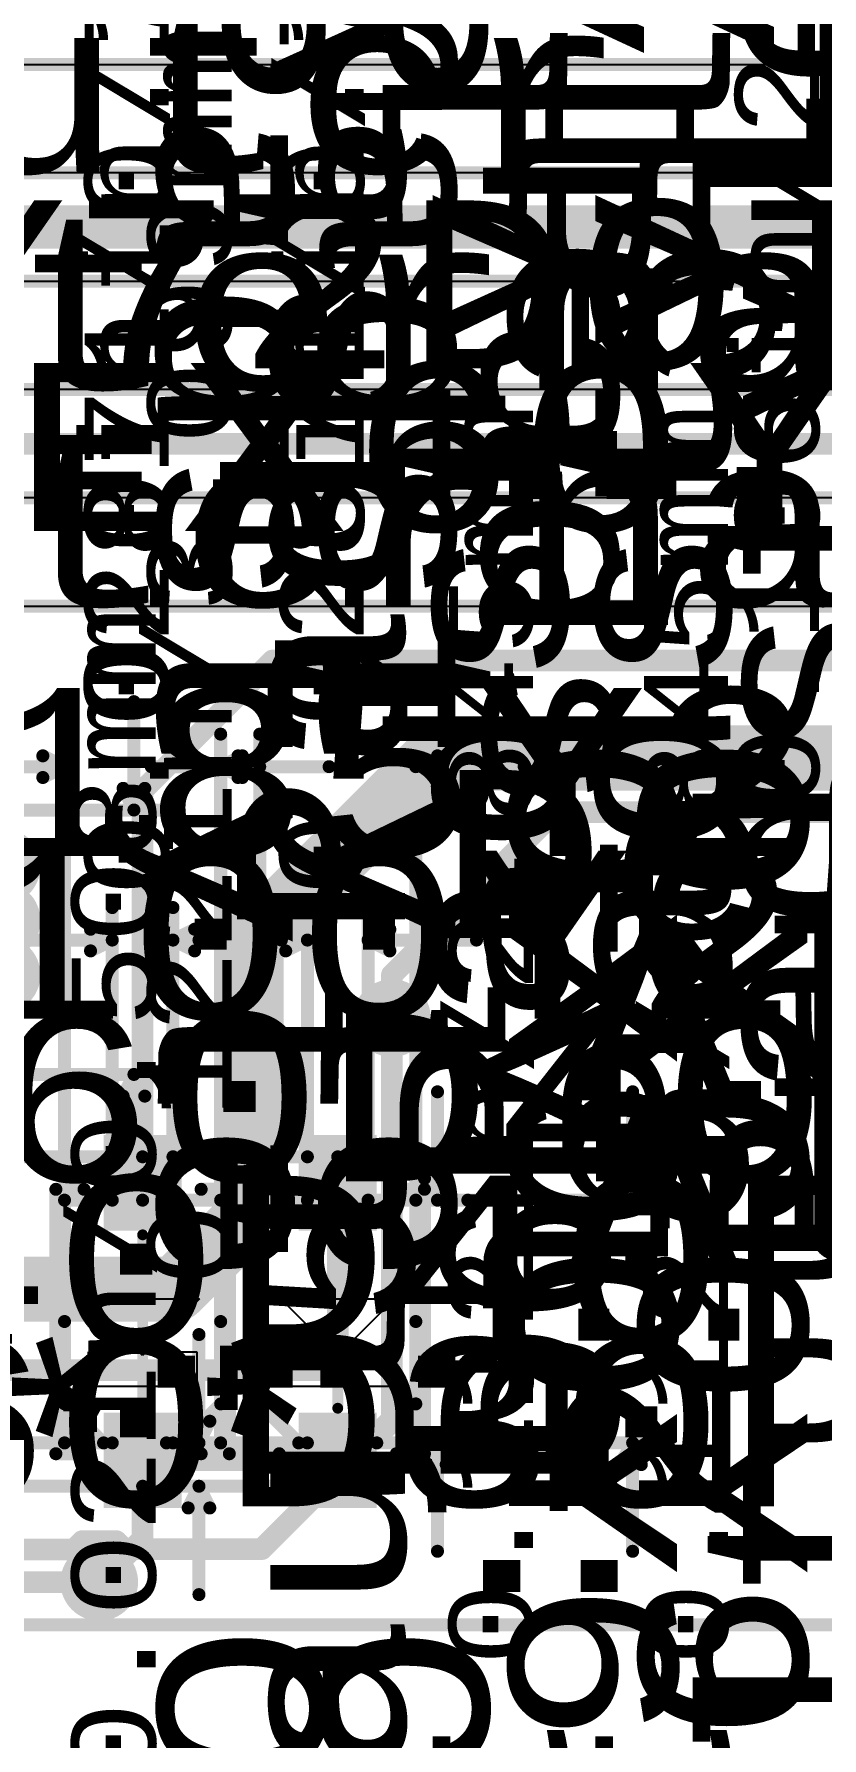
# Model space of a CAD drawing. Header units: inches. Extents: x -2.12 to 4.45, y -3.15 to 1.57.
# Drawn here: x 1.718 to 2.081, y -1.548 to -0.762 of the extents above; entities that cross this region are included whole.
import ezdxf

# ---------------------------------------------------------------- set-up
doc = ezdxf.new("R2010")
doc.units = ezdxf.units.IN
doc.header["$MEASUREMENT"] = 0
for name, color, linetype in [('Bottom', 5, 'Continuous'), ('Bottom Solder', 6, 'Continuous'), ('Dimension', 6, 'Continuous'), ('Keep-Out Layer', 6, 'Continuous'), ('Measures', 56, 'Continuous'), ('Route Tool Path', 216, 'Continuous'), ('tDocu', 76, 'Continuous'), ('Top', 1, 'Continuous'), ('Top Paste', 8, 'Continuous'), ('Top Solder', 216, 'Continuous'), ('Top Value', 56, 'Continuous'), ('tPlace', 56, 'Continuous'), ('Via Holes', 16, 'Continuous')]:
    doc.layers.add(name, color=color, linetype=linetype)
doc.styles.add('Arial', font='', dxfattribs={"height": 0.2})
doc.styles.add('Courier New', font='', dxfattribs={"height": 0.2})
doc.styles.get('Arial').set_extended_font_data('Arial')
doc.styles.get('Courier New').set_extended_font_data('Courier New')

# ---------------------------------------------------------------- blocks, each defined once
blk = doc.blocks.new('SOD_123_ONS_L_6')
at = {"layer": 'Top'}
for points in [[(-0.082, 0.014), (-0.046, 0.014), (-0.046, -0.014), (-0.082, -0.014)], [(0.046, 0.014), (0.082, 0.014), (0.082, -0.014), (0.046, -0.014)]]:
    blk.add_hatch(color=1, dxfattribs=at).paths.add_polyline_path(points)
at = {"layer": 'Top Paste'}
for points in [[(-0.082, 0.014), (-0.046, 0.014), (-0.046, -0.014), (-0.082, -0.014)], [(0.046, 0.014), (0.082, 0.014), (0.082, -0.014), (0.046, -0.014)]]:
    blk.add_hatch(color=8, dxfattribs=at).paths.add_polyline_path(points)
at = {"layer": 'Top Solder'}
for points in [[(-0.086, 0.018), (-0.042, 0.018), (-0.042, -0.018), (-0.086, -0.018)], [(0.042, 0.018), (0.086, 0.018), (0.086, -0.018), (0.042, -0.018)]]:
    blk.add_hatch(color=216, dxfattribs=at).paths.add_polyline_path(points)
at = {"layer": 'Measures', "const_width": 0.006}
for points in [[(-0.076, 0.164), (-0.076, 0.064)], [(0.076, 0.164), (0.076, 0.014)], [(0.256, 0.086), (0.256, 0.036)], [(-0.056, 0.079), (-0.056, 0.064)], [(-0.086, 0.069), (-0.086, 0.059)], [(-0.086, 0.069), (-0.076, 0.064)], [(-0.046, 0.069), (-0.056, 0.064)], [(-0.046, 0.069), (-0.046, 0.059)], [(-0.126, 0.064), (-0.076, 0.064)], [(-0.076, 0.064), (-0.086, 0.059)], [(-0.076, 0.064), (-0.076, 0)], [(-0.056, 0.064), (-0.056, -0.136)], [(-0.056, 0.064), (-0.046, 0.059)], [(-0.056, 0.064), (-0.006, 0.064)], [(0.176, 0.064), (0.176, 0.014)], [(0.251, 0.046), (0.261, 0.046)], [(0.251, 0.046), (0.256, 0.036)], [(0.261, 0.046), (0.256, 0.036)], [(0, 0.036), (0.256, 0.036)], [(0.256, 0.036), (0.271, 0.036)], [(0.171, 0.024), (0.181, 0.024)], [(0.171, 0.024), (0.176, 0.014)], [(0.181, 0.024), (0.176, 0.014)], [(0.076, 0.014), (0.176, 0.014)], [(0.076, 0.014), (0.076, 0)], [(0.176, 0.014), (0.191, 0.014)], [(0.056, 0), (0.056, -0.136)], [(0.076, -0.014), (0.176, -0.014)], [(0.176, -0.014), (0.171, -0.024)], [(0.176, -0.014), (0.181, -0.024)], [(0.176, -0.014), (0.176, -0.064)], [(0.176, -0.014), (0.191, -0.014)], [(0.171, -0.024), (0.181, -0.024)], [(0, -0.036), (0.256, -0.036)], [(0.256, -0.036), (0.251, -0.046)], [(0.256, -0.036), (0.261, -0.046)], [(0.256, -0.036), (0.256, -0.086)], [(0.256, -0.036), (0.271, -0.036)], [(0.251, -0.046), (0.261, -0.046)], [(-0.106, -0.136), (-0.056, -0.136)], [(-0.066, -0.13), (-0.066, -0.14)], [(-0.066, -0.13), (-0.056, -0.136)], [(-0.056, -0.136), (-0.066, -0.14)], [(-0.056, -0.136), (-0.056, -0.15)], [(0.066, -0.13), (0.056, -0.136)], [(0.056, -0.136), (0.066, -0.14)], [(0.056, -0.136), (0.106, -0.136)], [(0.056, -0.136), (0.056, -0.15)], [(0.066, -0.13), (0.066, -0.14)]]:
    blk.add_lwpolyline(points, dxfattribs=at)
at = {"layer": 'Measures', "const_width": 0.003}
for points in [[(0.2545, 0.086, 1), (0.2575, 0.086, 1)], [(-0.0575, 0.079, 1), (-0.0545, 0.079, 1)], [(-0.0875, 0.069, 1), (-0.0845, 0.069, 1)], [(-0.0875, 0.069, 1), (-0.0845, 0.069, 1)], [(-0.0475, 0.069, 1), (-0.0445, 0.069, 1)], [(-0.0475, 0.069, 1), (-0.0445, 0.069, 1)], [(-0.1275, 0.064, 1), (-0.1245, 0.064, 1)], [(-0.0775, 0.064, 1), (-0.0745, 0.064, 1)], [(-0.0775, 0.064, 1), (-0.0745, 0.064, 1)], [(-0.0775, 0.064, 1), (-0.0745, 0.064, 1)], [(-0.0775, 0.064, 1), (-0.0745, 0.064, 1)], [(-0.0775, 0.064, 1), (-0.0745, 0.064, 1)], [(-0.0575, 0.064, 1), (-0.0545, 0.064, 1)], [(-0.0575, 0.064, 1), (-0.0545, 0.064, 1)], [(-0.0575, 0.064, 1), (-0.0545, 0.064, 1)], [(-0.0575, 0.064, 1), (-0.0545, 0.064, 1)], [(-0.0575, 0.064, 1), (-0.0545, 0.064, 1)], [(-0.0075, 0.064, 1), (-0.0045, 0.064, 1)], [(0.1745, 0.064, 1), (0.1775, 0.064, 1)], [(-0.0875, 0.059, 1), (-0.0845, 0.059, 1)], [(-0.0875, 0.059, 1), (-0.0845, 0.059, 1)], [(-0.0475, 0.059, 1), (-0.0445, 0.059, 1)], [(-0.0475, 0.059, 1), (-0.0445, 0.059, 1)], [(0.2495, 0.046, 1), (0.2525, 0.046, 1)], [(0.2495, 0.046, 1), (0.2525, 0.046, 1)], [(0.2595, 0.046, 1), (0.2625, 0.046, 1)], [(0.2595, 0.046, 1), (0.2625, 0.046, 1)], [(-0.0015, 0.036, 1), (0.0015, 0.036, 1)], [(0.2545, 0.036, 1), (0.2575, 0.036, 1)], [(0.2545, 0.036, 1), (0.2575, 0.036, 1)], [(0.2545, 0.036, 1), (0.2575, 0.036, 1)], [(0.2545, 0.036, 1), (0.2575, 0.036, 1)], [(0.2545, 0.036, 1), (0.2575, 0.036, 1)], [(0.2695, 0.036, 1), (0.2725, 0.036, 1)], [(0.1695, 0.024, 1), (0.1725, 0.024, 1)], [(0.1695, 0.024, 1), (0.1725, 0.024, 1)], [(0.1795, 0.024, 1), (0.1825, 0.024, 1)], [(0.1795, 0.024, 1), (0.1825, 0.024, 1)], [(0.0745, 0.014, 1), (0.0775, 0.014, 1)], [(0.0745, 0.014, 1), (0.0775, 0.014, 1)], [(0.0745, 0.014, 1), (0.0775, 0.014, 1)], [(0.1745, 0.014, 1), (0.1775, 0.014, 1)], [(0.1745, 0.014, 1), (0.1775, 0.014, 1)], [(0.1745, 0.014, 1), (0.1775, 0.014, 1)], [(0.1745, 0.014, 1), (0.1775, 0.014, 1)], [(0.1745, 0.014, 1), (0.1775, 0.014, 1)], [(0.1895, 0.014, 1), (0.1925, 0.014, 1)], [(-0.0775, 0, 1), (-0.0745, 0, 1)], [(0.0545, 0, 1), (0.0575, 0, 1)], [(0.0745, 0, 1), (0.0775, 0, 1)], [(0.0745, -0.014, 1), (0.0775, -0.014, 1)], [(0.1745, -0.014, 1), (0.1775, -0.014, 1)], [(0.1745, -0.014, 1), (0.1775, -0.014, 1)], [(0.1745, -0.014, 1), (0.1775, -0.014, 1)], [(0.1745, -0.014, 1), (0.1775, -0.014, 1)], [(0.1745, -0.014, 1), (0.1775, -0.014, 1)], [(0.1895, -0.014, 1), (0.1925, -0.014, 1)], [(0.1695, -0.024, 1), (0.1725, -0.024, 1)], [(0.1695, -0.024, 1), (0.1725, -0.024, 1)], [(0.1795, -0.024, 1), (0.1825, -0.024, 1)], [(0.1795, -0.024, 1), (0.1825, -0.024, 1)], [(-0.0015, -0.036, 1), (0.0015, -0.036, 1)], [(0.2545, -0.036, 1), (0.2575, -0.036, 1)], [(0.2545, -0.036, 1), (0.2575, -0.036, 1)], [(0.2545, -0.036, 1), (0.2575, -0.036, 1)], [(0.2545, -0.036, 1), (0.2575, -0.036, 1)], [(0.2545, -0.036, 1), (0.2575, -0.036, 1)], [(0.2695, -0.036, 1), (0.2725, -0.036, 1)], [(0.2495, -0.046, 1), (0.2525, -0.046, 1)], [(0.2495, -0.046, 1), (0.2525, -0.046, 1)], [(0.2595, -0.046, 1), (0.2625, -0.046, 1)], [(0.2595, -0.046, 1), (0.2625, -0.046, 1)], [(0.1745, -0.064, 1), (0.1775, -0.064, 1)], [(0.2545, -0.086, 1), (0.2575, -0.086, 1)], [(-0.1075, -0.136, 1), (-0.1045, -0.136, 1)], [(-0.0675, -0.13, 1), (-0.0645, -0.13, 1)], [(-0.0675, -0.13, 1), (-0.0645, -0.13, 1)], [(-0.0575, -0.136, 1), (-0.0545, -0.136, 1)], [(-0.0575, -0.136, 1), (-0.0545, -0.136, 1)], [(-0.0575, -0.136, 1), (-0.0545, -0.136, 1)], [(-0.0575, -0.136, 1), (-0.0545, -0.136, 1)], [(-0.0575, -0.136, 1), (-0.0545, -0.136, 1)], [(0.0545, -0.136, 1), (0.0575, -0.136, 1)], [(0.0545, -0.136, 1), (0.0575, -0.136, 1)], [(0.0545, -0.136, 1), (0.0575, -0.136, 1)], [(0.0545, -0.136, 1), (0.0575, -0.136, 1)], [(0.0545, -0.136, 1), (0.0575, -0.136, 1)], [(0.0645, -0.13, 1), (0.0675, -0.13, 1)], [(0.0645, -0.13, 1), (0.0675, -0.13, 1)], [(0.1045, -0.136, 1), (0.1075, -0.136, 1)], [(-0.0675, -0.14, 1), (-0.0645, -0.14, 1)], [(-0.0675, -0.14, 1), (-0.0645, -0.14, 1)], [(0.0645, -0.14, 1), (0.0675, -0.14, 1)], [(0.0645, -0.14, 1), (0.0675, -0.14, 1)], [(-0.0575, -0.15, 1), (-0.0545, -0.15, 1)], [(0.0545, -0.15, 1), (0.0575, -0.15, 1)]]:
    blk.add_lwpolyline(points, format="xyb", close=True, dxfattribs=at)
at = {"layer": 'tDocu', "const_width": 0.006}
for points in [[(-0.056, 0.036), (-0.056, -0.036)], [(-0.056, 0.036), (0.056, 0.036)], [(-0.038, 0.036), (-0.056, 0.018)], [(0.056, 0.036), (0.056, -0.036)], [(-0.076, 0.014), (-0.076, -0.014)], [(-0.076, 0.014), (-0.056, 0.014)], [(-0.056, 0.014), (-0.056, -0.014)], [(0.056, 0.014), (0.076, 0.014)], [(0.056, 0.014), (0.056, -0.014)], [(0.076, 0.014), (0.076, -0.014)], [(-0.076, -0.014), (-0.056, -0.014)], [(-0.056, -0.018), (-0.038, -0.036)], [(0.056, -0.014), (0.076, -0.014)], [(-0.056, -0.036), (0.056, -0.036)]]:
    blk.add_lwpolyline(points, dxfattribs=at)
at = {"layer": 'tDocu', "const_width": 0.003}
for points in [[(-0.0575, 0.036, 1), (-0.0545, 0.036, 1)], [(-0.0575, 0.036, 1), (-0.0545, 0.036, 1)], [(-0.0395, 0.036, 1), (-0.0365, 0.036, 1)], [(0.0545, 0.036, 1), (0.0575, 0.036, 1)], [(0.0545, 0.036, 1), (0.0575, 0.036, 1)], [(-0.0775, 0.014, 1), (-0.0745, 0.014, 1)], [(-0.0775, 0.014, 1), (-0.0745, 0.014, 1)], [(-0.0575, 0.018, 1), (-0.0545, 0.018, 1)], [(-0.0575, 0.014, 1), (-0.0545, 0.014, 1)], [(-0.0575, 0.014, 1), (-0.0545, 0.014, 1)], [(0.0545, 0.014, 1), (0.0575, 0.014, 1)], [(0.0545, 0.014, 1), (0.0575, 0.014, 1)], [(0.0745, 0.014, 1), (0.0775, 0.014, 1)], [(0.0745, 0.014, 1), (0.0775, 0.014, 1)], [(-0.0775, -0.014, 1), (-0.0745, -0.014, 1)], [(-0.0775, -0.014, 1), (-0.0745, -0.014, 1)], [(-0.0575, -0.014, 1), (-0.0545, -0.014, 1)], [(-0.0575, -0.014, 1), (-0.0545, -0.014, 1)], [(-0.0575, -0.018, 1), (-0.0545, -0.018, 1)], [(0.0545, -0.014, 1), (0.0575, -0.014, 1)], [(0.0545, -0.014, 1), (0.0575, -0.014, 1)], [(0.0745, -0.014, 1), (0.0775, -0.014, 1)], [(0.0745, -0.014, 1), (0.0775, -0.014, 1)], [(-0.0575, -0.036, 1), (-0.0545, -0.036, 1)], [(-0.0575, -0.036, 1), (-0.0545, -0.036, 1)], [(-0.0395, -0.036, 1), (-0.0365, -0.036, 1)], [(0.0545, -0.036, 1), (0.0575, -0.036, 1)], [(0.0545, -0.036, 1), (0.0575, -0.036, 1)]]:
    blk.add_lwpolyline(points, format="xyb", close=True, dxfattribs=at)
at = {"layer": 'tPlace'}
for p, q in [((-0.03, -0.025), (-0.03, 0.025)), ((-0.03, 0.025), (-0.014, 0.025)), ((-0.01571, 0), (0.0105, 0.02621)), ((-0.014, 0.025), (-0.014, -0.025)), ((0.0105, 0.02621), (0.0105, -0.02621)), ((0.0105, -0.02621), (-0.01571, 0)), ((-0.014, -0.025), (-0.03, -0.025))]:
    blk.add_line(p, q, dxfattribs=at)
for points, const_width in [([(-0.061, 0.04), (-0.061, 0.027)], 0.006), ([(-0.061, 0.04), (0.061, 0.04)], 0.006), ([(0.061, 0.04), (0.061, 0.027)], 0.006), ([(-0.04, 0), (0.04, 0)], 0.005), ([(-0.061, -0.027), (-0.061, -0.04)], 0.006), ([(0.061, -0.027), (0.061, -0.04)], 0.006), ([(-0.061, -0.04), (0.061, -0.04)], 0.006)]:
    blk.add_lwpolyline(points, dxfattribs=dict(at, const_width=const_width))
for points, const_width in [([(-0.0625, 0.04, 1), (-0.0595, 0.04, 1)], 0.003), ([(-0.0625, 0.04, 1), (-0.0595, 0.04, 1)], 0.003), ([(0.0595, 0.04, 1), (0.0625, 0.04, 1)], 0.003), ([(0.0595, 0.04, 1), (0.0625, 0.04, 1)], 0.003), ([(-0.0625, 0.027, 1), (-0.0595, 0.027, 1)], 0.003), ([(0.0595, 0.027, 1), (0.0625, 0.027, 1)], 0.003), ([(-0.04125, 0, 1), (-0.03875, 0, 1)], 0.0025), ([(0.03875, 0, 1), (0.04125, 0, 1)], 0.0025), ([(-0.0625, -0.027, 1), (-0.0595, -0.027, 1)], 0.003), ([(0.0595, -0.027, 1), (0.0625, -0.027, 1)], 0.003), ([(-0.0625, -0.04, 1), (-0.0595, -0.04, 1)], 0.003), ([(-0.0625, -0.04, 1), (-0.0595, -0.04, 1)], 0.003), ([(0.0595, -0.04, 1), (0.0625, -0.04, 1)], 0.003), ([(0.0595, -0.04, 1), (0.0625, -0.04, 1)], 0.003)]:
    blk.add_lwpolyline(points, format="xyb", close=True, dxfattribs=dict(at, const_width=const_width))
at = {"layer": 'Measures', "style": 'Courier New'}
for s, p in [('0.02in/0.508mm', (-0.214, 0.084)), ('0.028in/0.711mm', (0.196, -0.012)), ('0.071in/1.803mm', (0.276, -0.012)), ('0.112in/2.845mm', (-0.159, -0.18))]:
    blk.add_text(s, height=0.03875, dxfattribs=at).set_placement(p)
at = {"layer": 'tDocu', "style": 'Courier New'}
blk.add_text('*', height=0.0775, dxfattribs=at).set_placement((-0.069, -0.025))
blk = doc.blocks.new('SOD_123_ONS_L_7')
at = {"layer": 'Top'}
for points in [[(-0.082, 0.014), (-0.046, 0.014), (-0.046, -0.014), (-0.082, -0.014)], [(0.046, 0.014), (0.082, 0.014), (0.082, -0.014), (0.046, -0.014)]]:
    blk.add_hatch(color=1, dxfattribs=at).paths.add_polyline_path(points)
at = {"layer": 'Top Paste'}
for points in [[(-0.082, 0.014), (-0.046, 0.014), (-0.046, -0.014), (-0.082, -0.014)], [(0.046, 0.014), (0.082, 0.014), (0.082, -0.014), (0.046, -0.014)]]:
    blk.add_hatch(color=8, dxfattribs=at).paths.add_polyline_path(points)
at = {"layer": 'Top Solder'}
for points in [[(-0.086, 0.018), (-0.042, 0.018), (-0.042, -0.018), (-0.086, -0.018)], [(0.042, 0.018), (0.086, 0.018), (0.086, -0.018), (0.042, -0.018)]]:
    blk.add_hatch(color=216, dxfattribs=at).paths.add_polyline_path(points)
at = {"layer": 'Measures', "const_width": 0.006}
for points in [[(0.076, 0.164), (0.076, 0.014)], [(0.256, 0.086), (0.256, 0.036)], [(-0.076, 0.064), (-0.076, 0)], [(-0.056, 0.064), (-0.056, -0.136)], [(0.176, 0.064), (0.176, 0.014)], [(0.251, 0.046), (0.261, 0.046)], [(0.251, 0.046), (0.256, 0.036)], [(0.261, 0.046), (0.256, 0.036)], [(0, 0.036), (0.256, 0.036)], [(0.256, 0.036), (0.271, 0.036)], [(0.171, 0.024), (0.181, 0.024)], [(0.171, 0.024), (0.176, 0.014)], [(0.181, 0.024), (0.176, 0.014)], [(0.076, 0.014), (0.176, 0.014)], [(0.076, 0.014), (0.076, 0)], [(0.176, 0.014), (0.191, 0.014)], [(0.056, 0), (0.056, -0.136)], [(0.076, -0.014), (0.176, -0.014)], [(0.176, -0.014), (0.171, -0.024)], [(0.176, -0.014), (0.181, -0.024)], [(0.176, -0.014), (0.176, -0.064)], [(0.176, -0.014), (0.191, -0.014)], [(0.171, -0.024), (0.181, -0.024)], [(0, -0.036), (0.256, -0.036)], [(0.256, -0.036), (0.251, -0.046)], [(0.256, -0.036), (0.261, -0.046)], [(0.256, -0.036), (0.256, -0.086)], [(0.256, -0.036), (0.271, -0.036)], [(0.251, -0.046), (0.261, -0.046)], [(-0.106, -0.136), (-0.056, -0.136)], [(-0.066, -0.13), (-0.066, -0.14)], [(-0.066, -0.13), (-0.056, -0.136)], [(-0.056, -0.136), (-0.066, -0.14)], [(-0.056, -0.136), (-0.056, -0.15)], [(0.066, -0.13), (0.056, -0.136)], [(0.056, -0.136), (0.066, -0.14)], [(0.056, -0.136), (0.106, -0.136)], [(0.056, -0.136), (0.056, -0.15)], [(0.066, -0.13), (0.066, -0.14)]]:
    blk.add_lwpolyline(points, dxfattribs=at)
at = {"layer": 'Measures', "const_width": 0.003}
for points in [[(0.2495, 0.046, 1), (0.2525, 0.046, 1)], [(0.2495, 0.046, 1), (0.2525, 0.046, 1)], [(0.2595, 0.046, 1), (0.2625, 0.046, 1)], [(0.2595, 0.046, 1), (0.2625, 0.046, 1)], [(-0.0015, 0.036, 1), (0.0015, 0.036, 1)], [(0.2545, 0.036, 1), (0.2575, 0.036, 1)], [(0.2545, 0.036, 1), (0.2575, 0.036, 1)], [(0.2545, 0.036, 1), (0.2575, 0.036, 1)], [(0.2545, 0.036, 1), (0.2575, 0.036, 1)], [(0.2545, 0.036, 1), (0.2575, 0.036, 1)], [(0.2695, 0.036, 1), (0.2725, 0.036, 1)], [(0.1695, 0.024, 1), (0.1725, 0.024, 1)], [(0.1695, 0.024, 1), (0.1725, 0.024, 1)], [(0.1795, 0.024, 1), (0.1825, 0.024, 1)], [(0.1795, 0.024, 1), (0.1825, 0.024, 1)], [(0.0745, 0.014, 1), (0.0775, 0.014, 1)], [(0.0745, 0.014, 1), (0.0775, 0.014, 1)], [(0.0745, 0.014, 1), (0.0775, 0.014, 1)], [(0.1745, 0.014, 1), (0.1775, 0.014, 1)], [(0.1745, 0.014, 1), (0.1775, 0.014, 1)], [(0.1745, 0.014, 1), (0.1775, 0.014, 1)], [(0.1745, 0.014, 1), (0.1775, 0.014, 1)], [(0.1745, 0.014, 1), (0.1775, 0.014, 1)], [(0.1895, 0.014, 1), (0.1925, 0.014, 1)], [(-0.0775, 0, 1), (-0.0745, 0, 1)], [(0.0545, 0, 1), (0.0575, 0, 1)], [(0.0745, 0, 1), (0.0775, 0, 1)], [(0.0745, -0.014, 1), (0.0775, -0.014, 1)], [(0.1745, -0.014, 1), (0.1775, -0.014, 1)], [(0.1745, -0.014, 1), (0.1775, -0.014, 1)], [(0.1745, -0.014, 1), (0.1775, -0.014, 1)], [(0.1745, -0.014, 1), (0.1775, -0.014, 1)], [(0.1745, -0.014, 1), (0.1775, -0.014, 1)], [(0.1895, -0.014, 1), (0.1925, -0.014, 1)], [(0.1695, -0.024, 1), (0.1725, -0.024, 1)], [(0.1695, -0.024, 1), (0.1725, -0.024, 1)], [(0.1795, -0.024, 1), (0.1825, -0.024, 1)], [(0.1795, -0.024, 1), (0.1825, -0.024, 1)], [(-0.0015, -0.036, 1), (0.0015, -0.036, 1)], [(0.2545, -0.036, 1), (0.2575, -0.036, 1)], [(0.2545, -0.036, 1), (0.2575, -0.036, 1)], [(0.2545, -0.036, 1), (0.2575, -0.036, 1)], [(0.2545, -0.036, 1), (0.2575, -0.036, 1)], [(0.2545, -0.036, 1), (0.2575, -0.036, 1)], [(0.2695, -0.036, 1), (0.2725, -0.036, 1)], [(0.2495, -0.046, 1), (0.2525, -0.046, 1)], [(0.2495, -0.046, 1), (0.2525, -0.046, 1)], [(0.2595, -0.046, 1), (0.2625, -0.046, 1)], [(0.2595, -0.046, 1), (0.2625, -0.046, 1)], [(0.1745, -0.064, 1), (0.1775, -0.064, 1)], [(0.2545, -0.086, 1), (0.2575, -0.086, 1)], [(-0.1075, -0.136, 1), (-0.1045, -0.136, 1)], [(-0.0675, -0.13, 1), (-0.0645, -0.13, 1)], [(-0.0675, -0.13, 1), (-0.0645, -0.13, 1)], [(-0.0575, -0.136, 1), (-0.0545, -0.136, 1)], [(-0.0575, -0.136, 1), (-0.0545, -0.136, 1)], [(-0.0575, -0.136, 1), (-0.0545, -0.136, 1)], [(-0.0575, -0.136, 1), (-0.0545, -0.136, 1)], [(-0.0575, -0.136, 1), (-0.0545, -0.136, 1)], [(0.0545, -0.136, 1), (0.0575, -0.136, 1)], [(0.0545, -0.136, 1), (0.0575, -0.136, 1)], [(0.0545, -0.136, 1), (0.0575, -0.136, 1)], [(0.0545, -0.136, 1), (0.0575, -0.136, 1)], [(0.0545, -0.136, 1), (0.0575, -0.136, 1)], [(0.0645, -0.13, 1), (0.0675, -0.13, 1)], [(0.0645, -0.13, 1), (0.0675, -0.13, 1)], [(0.1045, -0.136, 1), (0.1075, -0.136, 1)], [(-0.0675, -0.14, 1), (-0.0645, -0.14, 1)], [(-0.0675, -0.14, 1), (-0.0645, -0.14, 1)], [(0.0645, -0.14, 1), (0.0675, -0.14, 1)], [(0.0645, -0.14, 1), (0.0675, -0.14, 1)], [(-0.0575, -0.15, 1), (-0.0545, -0.15, 1)], [(0.0545, -0.15, 1), (0.0575, -0.15, 1)]]:
    blk.add_lwpolyline(points, format="xyb", close=True, dxfattribs=at)
at = {"layer": 'tDocu', "const_width": 0.006}
for points in [[(-0.056, 0.036), (-0.056, -0.036)], [(-0.056, 0.036), (0.056, 0.036)], [(-0.038, 0.036), (-0.056, 0.018)], [(0.056, 0.036), (0.056, -0.036)], [(-0.076, 0.014), (-0.076, -0.014)], [(-0.076, 0.014), (-0.056, 0.014)], [(-0.056, 0.014), (-0.056, -0.014)], [(0.056, 0.014), (0.076, 0.014)], [(0.056, 0.014), (0.056, -0.014)], [(0.076, 0.014), (0.076, -0.014)], [(-0.076, -0.014), (-0.056, -0.014)], [(-0.056, -0.018), (-0.038, -0.036)], [(0.056, -0.014), (0.076, -0.014)], [(-0.056, -0.036), (0.056, -0.036)]]:
    blk.add_lwpolyline(points, dxfattribs=at)
at = {"layer": 'tDocu', "const_width": 0.003}
for points in [[(-0.0575, 0.036, 1), (-0.0545, 0.036, 1)], [(-0.0575, 0.036, 1), (-0.0545, 0.036, 1)], [(-0.0395, 0.036, 1), (-0.0365, 0.036, 1)], [(0.0545, 0.036, 1), (0.0575, 0.036, 1)], [(0.0545, 0.036, 1), (0.0575, 0.036, 1)], [(-0.0775, 0.014, 1), (-0.0745, 0.014, 1)], [(-0.0775, 0.014, 1), (-0.0745, 0.014, 1)], [(-0.0575, 0.018, 1), (-0.0545, 0.018, 1)], [(-0.0575, 0.014, 1), (-0.0545, 0.014, 1)], [(-0.0575, 0.014, 1), (-0.0545, 0.014, 1)], [(0.0545, 0.014, 1), (0.0575, 0.014, 1)], [(0.0545, 0.014, 1), (0.0575, 0.014, 1)], [(0.0745, 0.014, 1), (0.0775, 0.014, 1)], [(0.0745, 0.014, 1), (0.0775, 0.014, 1)], [(-0.0775, -0.014, 1), (-0.0745, -0.014, 1)], [(-0.0775, -0.014, 1), (-0.0745, -0.014, 1)], [(-0.0575, -0.014, 1), (-0.0545, -0.014, 1)], [(-0.0575, -0.014, 1), (-0.0545, -0.014, 1)], [(-0.0575, -0.018, 1), (-0.0545, -0.018, 1)], [(0.0545, -0.014, 1), (0.0575, -0.014, 1)], [(0.0545, -0.014, 1), (0.0575, -0.014, 1)], [(0.0745, -0.014, 1), (0.0775, -0.014, 1)], [(0.0745, -0.014, 1), (0.0775, -0.014, 1)], [(-0.0575, -0.036, 1), (-0.0545, -0.036, 1)], [(-0.0575, -0.036, 1), (-0.0545, -0.036, 1)], [(-0.0395, -0.036, 1), (-0.0365, -0.036, 1)], [(0.0545, -0.036, 1), (0.0575, -0.036, 1)], [(0.0545, -0.036, 1), (0.0575, -0.036, 1)]]:
    blk.add_lwpolyline(points, format="xyb", close=True, dxfattribs=at)
at = {"layer": 'tPlace'}
for p, q in [((-0.03, -0.025), (-0.03, 0.025)), ((-0.03, 0.025), (-0.014, 0.025)), ((-0.01571, 0), (0.0105, 0.02621)), ((-0.014, 0.025), (-0.014, -0.025)), ((0.0105, 0.02621), (0.0105, -0.02621)), ((0.0105, -0.02621), (-0.01571, 0)), ((-0.014, -0.025), (-0.03, -0.025))]:
    blk.add_line(p, q, dxfattribs=at)
for points, const_width in [([(-0.061, 0.04), (-0.061, 0.027)], 0.006), ([(-0.061, 0.04), (0.061, 0.04)], 0.006), ([(0.061, 0.04), (0.061, 0.027)], 0.006), ([(-0.04, 0), (0.04, 0)], 0.005), ([(-0.061, -0.027), (-0.061, -0.04)], 0.006), ([(0.061, -0.027), (0.061, -0.04)], 0.006), ([(-0.061, -0.04), (0.061, -0.04)], 0.006)]:
    blk.add_lwpolyline(points, dxfattribs=dict(at, const_width=const_width))
for points, const_width in [([(-0.0625, 0.04, 1), (-0.0595, 0.04, 1)], 0.003), ([(-0.0625, 0.04, 1), (-0.0595, 0.04, 1)], 0.003), ([(0.0595, 0.04, 1), (0.0625, 0.04, 1)], 0.003), ([(0.0595, 0.04, 1), (0.0625, 0.04, 1)], 0.003), ([(-0.0625, 0.027, 1), (-0.0595, 0.027, 1)], 0.003), ([(0.0595, 0.027, 1), (0.0625, 0.027, 1)], 0.003), ([(-0.04125, 0, 1), (-0.03875, 0, 1)], 0.0025), ([(0.03875, 0, 1), (0.04125, 0, 1)], 0.0025), ([(-0.0625, -0.027, 1), (-0.0595, -0.027, 1)], 0.003), ([(0.0595, -0.027, 1), (0.0625, -0.027, 1)], 0.003), ([(-0.0625, -0.04, 1), (-0.0595, -0.04, 1)], 0.003), ([(-0.0625, -0.04, 1), (-0.0595, -0.04, 1)], 0.003), ([(0.0595, -0.04, 1), (0.0625, -0.04, 1)], 0.003), ([(0.0595, -0.04, 1), (0.0625, -0.04, 1)], 0.003)]:
    blk.add_lwpolyline(points, format="xyb", close=True, dxfattribs=dict(at, const_width=const_width))
at = {"layer": 'Measures', "style": 'Courier New'}
for s, height, p in [('0.028in/0.711mm', 0.03875, (0.196, -0.012)), ('0.071in/1.803mm', 0.03875, (0.276, -0.012)), ('0.112in/2.845mm', 0.03875, (-0.159, -0.18)), ('Default Padstyle: RX36Y28D0T', 0.0775, (-0.599, -0.339))]:
    blk.add_text(s, height=height, dxfattribs=at).set_placement(p)
at = {"layer": 'tDocu', "style": 'Courier New'}
blk.add_text('*', height=0.0775, dxfattribs=at).set_placement((-0.069, -0.025))
blk = doc.blocks.new('SOD323_NEX_L_8')
at = {"layer": 'Measures', "style": 'Courier New'}
blk.add_text('0.106in/2.692mm', height=0.03875, dxfattribs=at).set_placement((-0.159, 0.178))
blk = doc.blocks.new('SOD323_NEX_L_9')
at = {"layer": 'Measures', "style": 'Courier New'}
for s, p in [('Default Padstyle: RX41p5Y16D0T', (-0.644, -0.333)), ('Alt 1 Padstyle: OX60Y90D30P', (-0.583, -0.408)), ('Alt 2 Padstyle: OX90Y60D30P', (-0.583, -0.483))]:
    blk.add_text(s, height=0.0775, dxfattribs=at).set_placement(p)
blk = doc.blocks.new('SOD323_NEX_L_11')
at = {"layer": 'Measures', "style": 'Courier New'}
for s, p in [('Default Padstyle: RX41p5Y16D0T', (-0.644, -0.333)), ('Alt 1 Padstyle: OX60Y90D30P', (-0.583, -0.408)), ('Alt 2 Padstyle: OX90Y60D30P', (-0.583, -0.483))]:
    blk.add_text(s, height=0.0775, dxfattribs=at).set_placement(p)
blk = doc.blocks.new('CONN_QTH_030_02_L_D_A_K_FR_S00_72')
at = {"layer": 'Measures', "style": 'Courier New'}
for s, p in [('Default Padstyle: RX8Y72D0T', (-0.576, -0.832)), ('Mounting Hole Padstyle: EX60Y60D40P', (-0.757, -0.907)), ('1st Center Padstyle: RX185Y25D0T', (-0.697, -1.057)), ('2nd Center Padstyle: RX100Y25D0T', (-0.704, -1.132)), ('Keying Padstyle: EX60Y60D40P', (-0.613, -1.207)), ('Alt 1 Padstyle: EX40Y40D40P', (-0.583, -1.282)), ('Alt 2 Padstyle: OX90Y60D30P', (-0.583, -1.357))]:
    blk.add_text(s, height=0.0775, dxfattribs=at).set_placement(p)
blk = doc.blocks.new('IND_VLS3012HBX_3R3M_TDK_L_94')
at = {"layer": 'Measures', "const_width": 0.006}
for points in [[(0.061, 0), (0.061, -0.211)], [(-0.061, -0.111), (-0.061, -0.211)], [(-0.071, -0.206), (-0.071, -0.216)], [(-0.071, -0.206), (-0.061, -0.211)], [(0.071, -0.206), (0.061, -0.211)], [(0.071, -0.206), (0.071, -0.216)], [(-0.111, -0.211), (-0.061, -0.211)], [(-0.061, -0.211), (-0.071, -0.216)], [(-0.061, -0.211), (-0.061, -0.226)], [(0.061, -0.211), (0.071, -0.216)], [(0.061, -0.211), (0.111, -0.211)], [(0.061, -0.211), (0.061, -0.226)]]:
    blk.add_lwpolyline(points, dxfattribs=at)
at = {"layer": 'Measures', "const_width": 0.003}
for points in [[(-0.0725, -0.206, 1), (-0.0695, -0.206, 1)], [(-0.0725, -0.206, 1), (-0.0695, -0.206, 1)], [(0.0695, -0.206, 1), (0.0725, -0.206, 1)], [(0.0695, -0.206, 1), (0.0725, -0.206, 1)], [(-0.1125, -0.211, 1), (-0.1095, -0.211, 1)], [(-0.0625, -0.211, 1), (-0.0595, -0.211, 1)], [(-0.0625, -0.211, 1), (-0.0595, -0.211, 1)], [(-0.0625, -0.211, 1), (-0.0595, -0.211, 1)], [(-0.0625, -0.211, 1), (-0.0595, -0.211, 1)], [(-0.0625, -0.211, 1), (-0.0595, -0.211, 1)], [(0.0595, -0.211, 1), (0.0625, -0.211, 1)], [(0.0595, -0.211, 1), (0.0625, -0.211, 1)], [(0.0595, -0.211, 1), (0.0625, -0.211, 1)], [(0.0595, -0.211, 1), (0.0625, -0.211, 1)], [(0.0595, -0.211, 1), (0.0625, -0.211, 1)], [(0.1095, -0.211, 1), (0.1125, -0.211, 1)], [(-0.0725, -0.216, 1), (-0.0695, -0.216, 1)], [(-0.0725, -0.216, 1), (-0.0695, -0.216, 1)], [(0.0695, -0.216, 1), (0.0725, -0.216, 1)], [(0.0695, -0.216, 1), (0.0725, -0.216, 1)], [(-0.0625, -0.226, 1), (-0.0595, -0.226, 1)], [(0.0595, -0.226, 1), (0.0625, -0.226, 1)]]:
    blk.add_lwpolyline(points, format="xyb", close=True, dxfattribs=at)
at = {"layer": 'Measures', "style": 'Courier New'}
for s, height, p in [('0.122in/3.099mm', 0.03875, (-0.159, -0.256)), ('Default Padstyle: RX46Y120D0T', 0.0775, (-0.621, -0.336)), ('Alt 1 Padstyle: OX60Y90D30P', 0.0775, (-0.583, -0.411)), ('Alt 2 Padstyle: OX90Y60D30P', 0.0775, (-0.583, -0.486))]:
    blk.add_text(s, height=height, dxfattribs=at).set_placement(p)
blk = doc.blocks.new('SMD3225_3_2X2_5X0_7_MTC_L_110')
at = {"layer": 'Measures', "style": 'Courier New'}
for s, p in [('Outer Pad Padstyle: RX47Y59D0T', (-0.659, -0.415)), ('Alternate 1 Padstyle: OX60Y90D30P', (-0.712, -0.515)), ('Alternate 2 Padstyle: OX90Y60D30P', (-0.712, -0.615))]:
    blk.add_text(s, height=0.0775, dxfattribs=at).set_placement(p)
blk = doc.blocks.new('RP2040TR7_RPI_L_111')
at = {"layer": 'Measures', "style": 'Courier New'}
for s, p in [('Alt 1 Padstyle: OX60Y90D30P', (-0.583, -0.636)), ('Alt 2 Padstyle: OX90Y60D30P', (-0.583, -0.696))]:
    blk.add_text(s, height=0.0775, dxfattribs=at).set_placement(p)

msp = doc.modelspace()

# ---------------------------------------------------------------- hatches: boundary and pattern name
at = {"layer": 'Bottom'}
h = msp.add_hatch(color=5, dxfattribs=at)
edge = h.paths.add_edge_path()
edge.add_arc((1.8828, -1.21561), 0.013905, 0, 360)
h = msp.add_hatch(color=5, dxfattribs=at)
edge = h.paths.add_edge_path()
edge.add_arc((1.7478, -1.47583), 0.013905, 0, 360)
at = {"layer": 'Bottom Solder'}
h = msp.add_hatch(color=6, dxfattribs=at)
edge = h.paths.add_edge_path()
edge.add_arc((1.7028, -1.14561), 0.017905, 0, 360)
h = msp.add_hatch(color=6, dxfattribs=at)
edge = h.paths.add_edge_path()
edge.add_arc((1.7028, -1.17061), 0.017905, 0, 360)
h = msp.add_hatch(color=6, dxfattribs=at)
edge = h.paths.add_edge_path()
edge.add_arc((1.7028, -1.19561), 0.017905, 0, 360)
h = msp.add_hatch(color=6, dxfattribs=at)
edge = h.paths.add_edge_path()
edge.add_arc((1.8828, -1.21561), 0.017905, 0, 360)
h = msp.add_hatch(color=6, dxfattribs=at)
edge = h.paths.add_edge_path()
edge.add_arc((1.7478, -1.47583), 0.017905, 0, 360)
at = {"layer": 'Top'}
h = msp.add_hatch(color=1, dxfattribs=at)
edge = h.paths.add_edge_path()
edge.add_arc((1.8828, -1.21561), 0.013905, 0, 360)
h = msp.add_hatch(color=1, dxfattribs=at)
edge = h.paths.add_edge_path()
edge.add_arc((1.7478, -1.47583), 0.013905, 0, 360)
at = {"layer": 'Top Solder'}
h = msp.add_hatch(color=216, dxfattribs=at)
edge = h.paths.add_edge_path()
edge.add_arc((1.7028, -1.14561), 0.017905, 0, 360)
h = msp.add_hatch(color=216, dxfattribs=at)
edge = h.paths.add_edge_path()
edge.add_arc((1.7028, -1.17061), 0.017905, 0, 360)
h = msp.add_hatch(color=216, dxfattribs=at)
edge = h.paths.add_edge_path()
edge.add_arc((1.7028, -1.19561), 0.017905, 0, 360)
h = msp.add_hatch(color=216, dxfattribs=at)
edge = h.paths.add_edge_path()
edge.add_arc((1.8828, -1.21561), 0.017905, 0, 360)
h = msp.add_hatch(color=216, dxfattribs=at)
edge = h.paths.add_edge_path()
edge.add_arc((1.7478, -1.47583), 0.017905, 0, 360)
at = {"layer": 'Via Holes'}
h = msp.add_hatch(color=7, dxfattribs=at)
edge = h.paths.add_edge_path()
edge.add_arc((1.8828, -1.21561), 0.005905, 0, 360)
h = msp.add_hatch(color=7, dxfattribs=at)
edge = h.paths.add_edge_path()
edge.add_arc((1.7478, -1.47583), 0.005905, 0, 360)

# ---------------------------------------------------------------- linework, layer by layer
at = {"layer": 'Bottom', "const_width": 0.01}
for points in [[(1.8828, -1.40061), (1.8828, -1.21561)], [(1.8228, -1.46061), (1.8828, -1.40061)], [(1.73606, -1.46083), (1.73997, -1.45692)], [(1.73997, -1.45692), (1.75563, -1.45692)], [(1.75563, -1.45692), (1.75932, -1.46061)], [(0.71454, -1.46083), (1.73606, -1.46083)], [(1.75932, -1.46061), (1.8228, -1.46061)], [(0.7028, -1.47583), (1.7478, -1.47583)]]:
    msp.add_lwpolyline(points, dxfattribs=at)
at = {"layer": 'Bottom', "const_width": 0.005}
for points in [[(1.8803, -1.21561, 1), (1.8853, -1.21561, 1)], [(1.8803, -1.40061, 1), (1.8853, -1.40061, 1)], [(1.8803, -1.40061, 1), (1.8853, -1.40061, 1)], [(1.73747, -1.45692, 1), (1.74247, -1.45692, 1)], [(1.73747, -1.45692, 1), (1.74247, -1.45692, 1)], [(1.75313, -1.45692, 1), (1.75813, -1.45692, 1)], [(1.75313, -1.45692, 1), (1.75813, -1.45692, 1)], [(1.73356, -1.46083, 1), (1.73856, -1.46083, 1)], [(1.73356, -1.46083, 1), (1.73856, -1.46083, 1)], [(1.75682, -1.46061, 1), (1.76182, -1.46061, 1)], [(1.75682, -1.46061, 1), (1.76182, -1.46061, 1)], [(1.8203, -1.46061, 1), (1.8253, -1.46061, 1)], [(1.8203, -1.46061, 1), (1.8253, -1.46061, 1)], [(1.7453, -1.47583, 1), (1.7503, -1.47583, 1)]]:
    msp.add_lwpolyline(points, format="xyb", close=True, dxfattribs=at)
at = {"layer": 'Dimension', "const_width": 0.006}
msp.add_lwpolyline([(-0.65035, -1.49561), (2.89296, -1.49561)], dxfattribs=at)
at = {"layer": 'Keep-Out Layer', "const_width": 0.006}
msp.add_lwpolyline([(-0.65035, -1.49561), (2.89296, -1.49561)], dxfattribs=at)
at = {"layer": 'Route Tool Path', "const_width": 0.006}
for points in [[(1.1428, -0.77561), (2.1428, -0.77561)], [(1.1428, -0.82561), (2.1428, -0.82561)], [(1.1428, -0.87561), (2.1428, -0.87561)], [(1.1428, -0.92561), (2.1428, -0.92561)], [(1.3728, -0.97561), (2.1428, -0.97561)], [(1.3728, -1.02561), (2.1428, -1.02561)]]:
    msp.add_lwpolyline(points, dxfattribs=at)
at = {"layer": 'Top'}
for p, q in [((1.1078, -0.77561), (2.1678, -0.77561)), ((2.1778, -0.82561), (1.1178, -0.82561)), ((1.1078, -0.87561), (2.1678, -0.87561)), ((2.1778, -0.92561), (1.1178, -0.92561)), ((2.1628, -0.97561), (1.3378, -0.97561)), ((1.3428, -1.02561), (2.1628, -1.02561))]:
    msp.add_line(p, q, dxfattribs=at)
for points, const_width in [([(1.1078, -0.85061), (2.1728, -0.85061)], 0.02), ([(1.3428, -0.95061), (2.22455, -0.95061)], 0.01), ([(1.7678, -1.11061), (1.8278, -1.05061)], 0.01), ([(1.8278, -1.05061), (2.2528, -1.05061)], 0.01), ([(1.8178, -1.18061), (1.9028, -1.09561)], 0.03), ([(1.9028, -1.09561), (2.1928, -1.09561)], 0.03), ([(1.7678, -1.29161), (1.7678, -1.11061)], 0.01), ([(1.8828, -1.19561), (1.9578, -1.12061)], 0.01), ([(1.9578, -1.12061), (2.3228, -1.12061)], 0.01), ([(1.8178, -1.30589), (1.8178, -1.18061)], 0.03), ([(1.8828, -1.21561), (1.8828, -1.19561)], 0.01), ([(1.8578, -1.37811), (1.8578, -1.29161)], 0.01), ([(1.78308, -1.34061), (1.8178, -1.30589)], 0.03), ([(1.6578, -1.34061), (1.78308, -1.34061)], 0.03), ([(1.6853, -1.37811), (1.8578, -1.37811)], 0.01), ([(1.7678, -1.45583), (1.7678, -1.41961)], 0.01), ([(1.7678, -1.41961), (1.8578, -1.41961)], 0.01), ([(1.7478, -1.47583), (1.7678, -1.45583)], 0.01)]:
    msp.add_lwpolyline(points, dxfattribs=dict(at, const_width=const_width))
for points, const_width in [([(1.8253, -1.05061, 1), (1.8303, -1.05061, 1)], 0.005), ([(1.8253, -1.05061, 1), (1.8303, -1.05061, 1)], 0.005), ([(1.8953, -1.09561, 1), (1.9103, -1.09561, 1)], 0.015), ([(1.8953, -1.09561, 1), (1.9103, -1.09561, 1)], 0.015), ([(1.7653, -1.11061, 1), (1.7703, -1.11061, 1)], 0.005), ([(1.7653, -1.11061, 1), (1.7703, -1.11061, 1)], 0.005), ([(1.9553, -1.12061, 1), (1.9603, -1.12061, 1)], 0.005), ([(1.9553, -1.12061, 1), (1.9603, -1.12061, 1)], 0.005), ([(1.8103, -1.18061, 1), (1.8253, -1.18061, 1)], 0.015), ([(1.8103, -1.18061, 1), (1.8253, -1.18061, 1)], 0.015), ([(1.8803, -1.19561, 1), (1.8853, -1.19561, 1)], 0.005), ([(1.8803, -1.19561, 1), (1.8853, -1.19561, 1)], 0.005), ([(1.8803, -1.21561, 1), (1.8853, -1.21561, 1)], 0.005), ([(1.7653, -1.29161, 1), (1.7703, -1.29161, 1)], 0.005), ([(1.8553, -1.29161, 1), (1.8603, -1.29161, 1)], 0.005), ([(1.8103, -1.30589, 1), (1.8253, -1.30589, 1)], 0.015), ([(1.8103, -1.30589, 1), (1.8253, -1.30589, 1)], 0.015), ([(1.77558, -1.34061, 1), (1.79058, -1.34061, 1)], 0.015), ([(1.77558, -1.34061, 1), (1.79058, -1.34061, 1)], 0.015), ([(1.8553, -1.37811, 1), (1.8603, -1.37811, 1)], 0.005), ([(1.8553, -1.37811, 1), (1.8603, -1.37811, 1)], 0.005), ([(1.7653, -1.41961, 1), (1.7703, -1.41961, 1)], 0.005), ([(1.7653, -1.41961, 1), (1.7703, -1.41961, 1)], 0.005), ([(1.8553, -1.41961, 1), (1.8603, -1.41961, 1)], 0.005), ([(1.7653, -1.45583, 1), (1.7703, -1.45583, 1)], 0.005), ([(1.7653, -1.45583, 1), (1.7703, -1.45583, 1)], 0.005), ([(1.7453, -1.47583, 1), (1.7503, -1.47583, 1)], 0.005)]:
    msp.add_lwpolyline(points, format="xyb", close=True, dxfattribs=dict(at, const_width=const_width))

# ---------------------------------------------------------------- block references
for name, p, rotation in [('SOD323_NEX_L_8', (2.2578, -0.96061), 90), ('IND_VLS3012HBX_3R3M_TDK_L_94', (1.5528, -1.18061), 90), ('RP2040TR7_RPI_L_111', (2.6328, -0.42561), 270), ('SOD_123_ONS_L_7', (1.7678, -1.35561), 90), ('SOD_123_ONS_L_6', (1.8578, -1.35561), 90), ('SOD323_NEX_L_11', (2.2578, -0.83561), 270)]:
    msp.add_blockref(name, p, dxfattribs=dict(rotation=rotation))
for name, p in [('CONN_QTH_030_02_L_D_A_K_FR_S00_72', (0.6004, -0.08386)), ('SMD3225_3_2X2_5X0_7_MTC_L_110', (2.2628, -0.41061)), ('SOD323_NEX_L_9', (2.5478, -0.84561))]:
    msp.add_blockref(name, p)

# ---------------------------------------------------------------- texts
at = {"layer": 'Top Value', "style": 'Arial'}
for s, p in [('D5', (1.8928, -1.43461)), ('D6', (1.9828, -1.43461))]:
    msp.add_text(s, height=0.0775, rotation=90, dxfattribs=at).set_placement(p)

doc.saveas('drawing.dxf')
